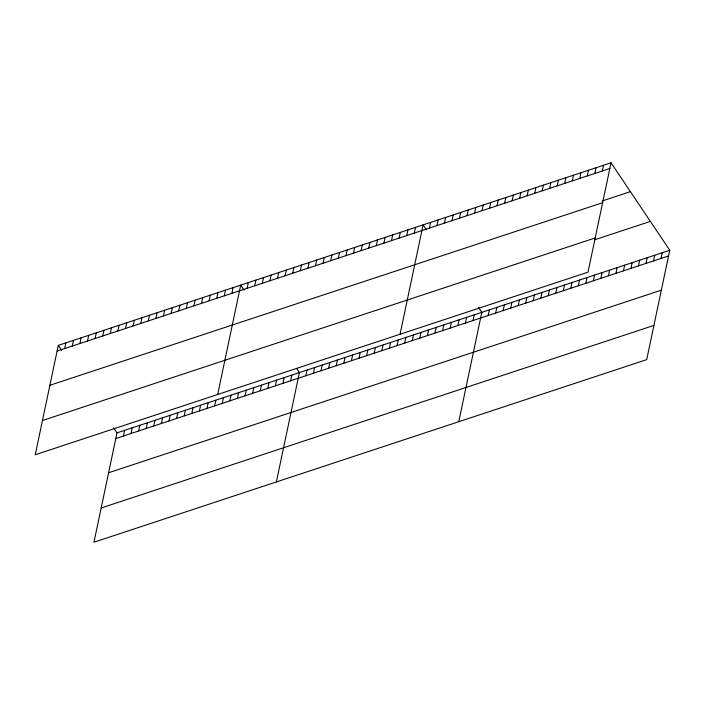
<?xml version="1.0" encoding="UTF-8"?>
<svg xmlns="http://www.w3.org/2000/svg" width="705" height="705" viewBox="0 0 705 705"><rect width="100%" height="100%" fill="white"/><g stroke="black" fill="none" stroke-linecap="round" stroke-linejoin="round"><path stroke-width="1.06" d="M58.295 345.371L35.25 454.743L587.996 272.156L611.041 162.793L58.295 345.371L61.617 350.323M64.701 348.552L65.9 342.859M72.298 346.049L73.496 340.348M79.894 343.538L81.101 337.845M87.499 341.026L88.698 335.333M95.096 338.515L96.303 332.822M102.701 336.003L103.899 330.31M110.297 333.491L111.496 327.799M117.902 330.98L119.101 325.287M125.499 328.468L126.697 322.775M133.104 325.966L134.303 320.264M113.681 427.891L117.004 432.844L93.959 542.207L646.705 359.629L669.75 250.257L611.041 162.793M140.7 323.454L141.899 317.752M123.41 436.025L124.609 430.332M148.297 320.942L149.504 315.25M131.007 433.513L132.205 427.82M155.902 318.431L157.1 312.738M138.603 431.002L139.81 425.309M163.498 315.919L164.697 310.226M146.208 428.49L147.407 422.797M171.103 313.408L172.302 307.715M153.805 425.987L155.003 420.286M178.7 310.896L179.898 305.203M161.41 423.476L162.608 417.774M186.305 308.385L187.504 302.692M169.006 420.964L170.205 415.271M193.901 305.882L195.1 300.18M176.611 418.453L177.81 412.76M201.498 303.37L202.705 297.669M184.208 415.941L185.406 410.248M209.103 300.859L210.301 295.166M191.804 413.43L193.011 407.737M216.699 298.347L217.907 292.654M199.409 410.918L200.608 405.225M224.305 295.836L225.503 290.143M207.006 408.406L208.213 402.714M231.901 293.324L233.099 287.631M214.611 405.904L215.809 400.202M217.66 394.492L240.705 285.12L244.027 290.072M222.207 403.392L223.406 397.69M247.102 288.301L248.301 282.608M229.812 400.881L231.011 395.188M254.708 285.789L255.906 280.096M237.409 398.369L238.607 392.676M262.304 283.287L263.503 277.585M245.014 395.857L246.212 390.165M269.9 280.775L271.108 275.082M252.61 393.346L253.809 387.653M277.506 278.263L278.704 272.571M260.207 390.834L261.414 385.142M285.102 275.752L286.3 270.059M267.812 388.323L269.01 382.63M292.707 273.24L293.906 267.548M275.408 385.811L276.607 380.118M300.304 270.729L301.502 265.036M283.013 383.308L284.212 377.607M307.909 268.217L309.107 262.524M290.61 380.797L291.808 375.104M315.505 265.706L316.704 260.013M276.36 481.956L299.413 372.592L296.646 368.468M323.101 263.203L324.309 257.501M305.811 375.774L307.01 370.081M330.707 260.691L331.905 254.99M313.408 373.262L314.615 367.569M338.303 258.18L339.51 252.487M321.013 370.751L322.211 365.058M345.908 255.668L347.107 249.975M328.609 368.239L329.817 362.546M353.505 253.157L354.703 247.464M336.214 365.728L337.413 360.035M361.11 250.645L362.308 244.952M343.811 363.225L345.009 357.523M368.706 248.134L369.905 242.441M351.416 360.713L352.615 355.012M376.311 245.622L377.51 239.929M359.012 358.202L360.211 352.509M383.908 243.119L385.106 237.418M366.618 355.69L367.816 349.997M391.504 240.608L392.711 234.906M374.214 353.179L375.412 347.486M399.109 238.096L400.308 232.403M381.81 350.667L383.018 344.974M406.706 235.585L407.904 229.892M389.416 348.155L390.614 342.463M414.311 233.073L415.509 227.38M397.012 345.644L398.21 339.951M400.061 334.24L423.106 224.869L426.428 229.812M404.617 343.141L405.816 337.439M429.424 228.076L430.623 222.383M412.213 340.63L413.412 334.928M436.941 225.6L438.14 219.898M419.819 338.118L421.017 332.425M444.458 223.115L445.657 217.422M427.415 335.606L428.614 329.914M451.976 220.63L453.174 214.937M435.011 333.095L436.219 327.402M459.493 218.145L460.691 212.452M442.617 330.583L443.815 324.89M467.01 215.659L468.217 209.967M450.213 328.072L451.42 322.379M474.527 213.183L475.734 207.49M457.818 325.56L459.017 319.867M482.044 210.698L483.251 205.005M465.415 323.049L466.613 317.356M489.561 208.213L490.768 202.52M497.078 205.728L498.285 200.035M473.02 320.546L474.218 314.844M504.595 203.251L505.802 197.55M458.77 421.705L481.815 312.341L478.492 307.389M512.121 200.766L513.319 195.073M488.133 315.549L489.332 309.856M519.638 198.281L520.836 192.588M495.65 313.064L496.849 307.371M527.155 195.796L528.353 190.103M503.167 310.579L504.366 304.886M534.672 193.32L535.87 187.618M510.684 308.103L511.883 302.401M542.189 190.835L543.388 185.142M518.201 305.618L519.4 299.925M549.706 188.35L550.905 182.657M525.718 303.132L526.917 297.439M557.223 185.864L558.422 180.172M533.236 300.647L534.434 294.954M564.74 183.379L565.939 177.686M540.753 298.171L541.96 292.469M572.257 180.903L573.456 175.201M548.27 295.686L549.477 289.993M579.774 178.418L580.973 172.725M555.787 293.201L556.994 287.508M587.291 175.933L588.49 170.24M563.304 290.716L564.511 285.023M594.808 173.448L596.007 167.755M570.821 288.23L572.028 282.538M602.326 170.971L603.524 165.27M578.338 285.754L579.545 280.052M585.864 283.269L587.062 277.576M593.381 280.784L594.579 275.091M600.898 278.299L602.096 272.606M608.415 275.822L609.613 270.121M615.932 273.337L617.131 267.644M623.449 270.852L624.648 265.159M630.966 268.367L632.165 262.674M638.483 265.882L639.682 260.189M646 263.406L647.199 257.713M653.517 260.921L654.716 255.228M661.034 258.435L662.233 252.743M57.096 351.064L609.843 168.486M602.229 200.969L630.42 191.654M49.888 385.282L602.634 202.696M42.459 420.532L595.205 237.946M594.932 239.709L650.38 221.396M117.004 432.844L669.75 250.257M115.805 438.536L668.551 255.95M108.596 472.747L661.343 290.169M101.167 507.997L653.914 325.419"/></g></svg>
